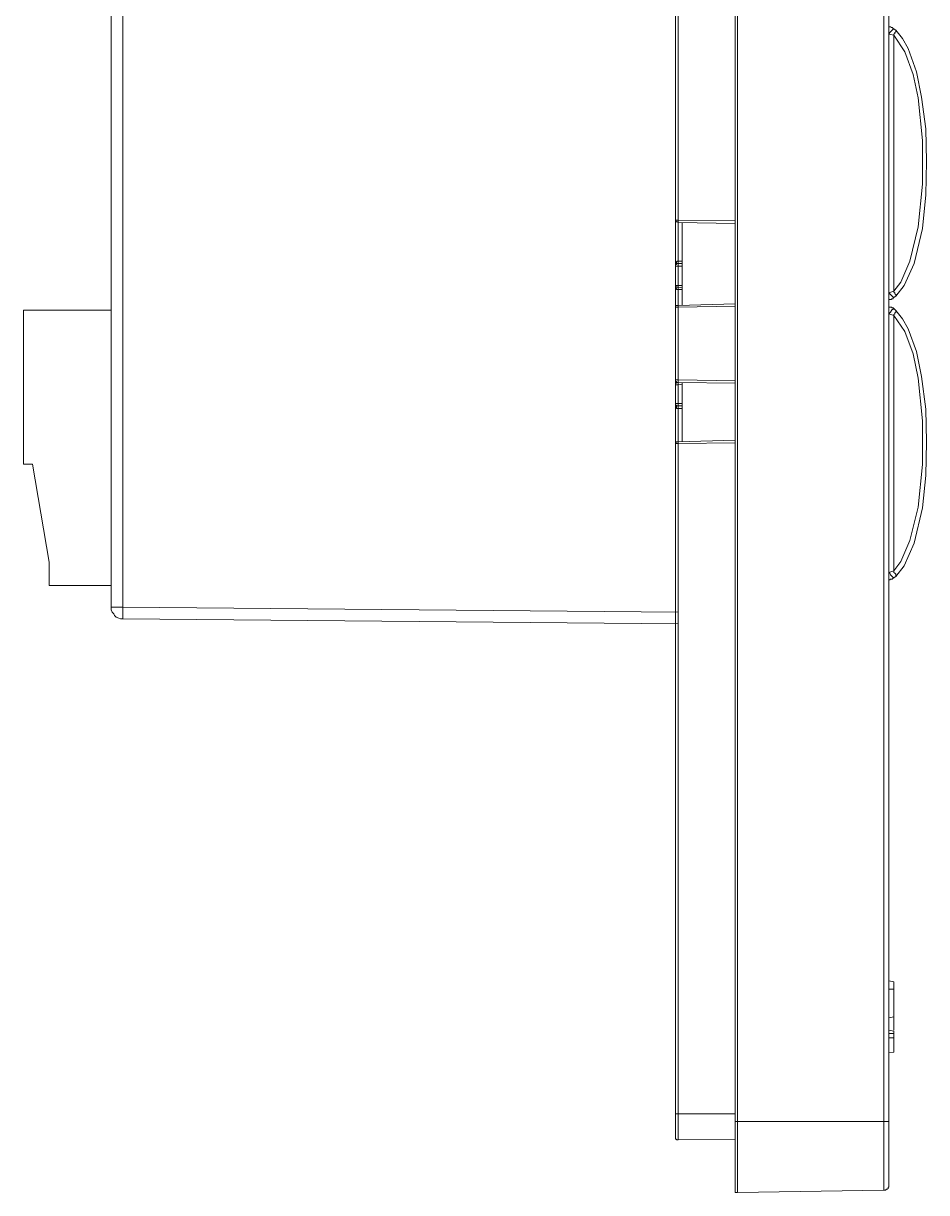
# Model space of a CAD drawing. Header units: centimetres. Extents: x -12.2 to 12.2, y -6.1 to 6.1.
# Drawn here: x 8.353 to 12.163, y -6.128 to -1.198 of the extents above; entities that cross this region are included whole.
import ezdxf

# ---------------------------------------------------------------- set-up
doc = ezdxf.new("R2010")
doc.units = ezdxf.units.CM
doc.header["$MEASUREMENT"] = 0
doc.layers.add('Camada 1', color=7, linetype='Continuous')

msp = doc.modelspace()

# ---------------------------------------------------------------- linework, layer by layer
at = {"layer": 'Camada 1', "color": 251, "lineweight": 9}
for points in [[(11.10462, -2.02756), (11.10462, -2.02756), (11.10462, 5.77888), (11.10462, 5.77888)], [(11.11521, 5.77888), (11.11521, 5.77888), (11.11521, -2.02756), (11.11521, -2.02756)], [(11.3552, -5.82844), (11.3552, -5.82844), (11.3552, 5.81417), (11.3552, 5.81417)], [(11.36578, 5.81417), (11.36578, 5.81417), (11.36578, -5.82844), (11.36578, -5.82844)], [(11.98338, -5.82844), (11.98338, -5.82844), (11.98338, 5.81417), (11.98338, 5.81417)], [(12.00456, 5.81417), (12.00456, 5.81417), (12.00456, -5.82844), (12.00456, -5.82844)], [(11.11521, -3.68131), (11.11521, -3.68131), (11.11521, 3.66705), (11.11521, 3.66705)], [(8.72373, -3.66014), (8.72373, -3.66014), (8.72373, 0.13222), (8.72373, 0.13222)], [(8.77312, 0.13222), (8.77312, 0.13222), (8.77312, -3.66014), (8.77312, -3.66014)], [(12.0222, -1.21939), (12.0222, -1.21939), (12.03279, -1.22644), (12.03279, -1.22644)], [(12.02573, -1.24762), (12.02573, -1.24762), (12.00456, -1.24409), (12.00456, -1.24409)], [(12.02573, -1.24762), (12.02573, -1.24762), (12.02573, -2.32753), (12.02573, -2.32753)], [(11.10462, -2.22166), (11.10462, -2.22166), (11.10462, -2.02756), (11.10462, -2.02756)], [(11.11521, -2.02756), (11.11521, -2.02756), (11.3552, -2.03109), (11.3552, -2.03109)], [(11.3552, -2.04167), (11.3552, -2.04167), (11.11521, -2.03814), (11.11521, -2.03814)], [(11.11521, -2.03814), (11.11521, -2.03814), (11.11521, -2.20048), (11.11521, -2.20048)], [(11.13286, -2.03814), (11.13286, -2.03814), (11.13286, -2.38753), (11.13286, -2.38753)], [(11.11521, -2.20048), (11.11521, -2.20048), (11.13286, -2.20048), (11.13286, -2.20048)], [(11.11521, -2.21108), (11.11521, -2.21108), (11.13286, -2.21108), (11.13286, -2.21108)], [(11.10462, -2.30283), (11.10462, -2.30283), (11.10462, -2.22166), (11.10462, -2.22166)], [(11.11521, -2.22166), (11.11521, -2.22166), (11.11521, -2.30283), (11.11521, -2.30283)], [(11.13286, -2.22166), (11.13286, -2.22166), (11.11521, -2.22166), (11.11521, -2.22166)], [(11.10462, -2.39459), (11.10462, -2.39459), (11.10462, -2.30283), (11.10462, -2.30283)], [(11.11521, -2.30283), (11.11521, -2.30283), (11.13286, -2.30283), (11.13286, -2.30283)], [(11.13286, -2.31342), (11.13286, -2.31342), (11.11521, -2.30989), (11.11521, -2.30989)], [(11.13286, -2.32048), (11.13286, -2.32048), (11.11521, -2.32048), (11.11521, -2.32048)], [(11.11521, -2.32048), (11.11521, -2.32048), (11.11521, -2.38753), (11.11521, -2.38753)], [(12.00456, -2.3346), (12.00456, -2.3346), (12.02573, -2.32753), (12.02573, -2.32753)], [(12.03279, -2.34871), (12.03279, -2.34871), (12.0222, -2.35576), (12.0222, -2.35576)], [(8.35331, -2.40778), (8.35331, -2.40778), (8.35331, -3.05689), (8.35331, -3.05689)], [(8.72373, -2.40778), (8.72373, -2.40778), (8.35331, -2.40778), (8.35331, -2.40778)], [(11.10462, -2.70163), (11.10462, -2.70163), (11.10462, -2.39459), (11.10462, -2.39459)], [(11.11521, -2.38753), (11.11521, -2.38753), (11.3552, -2.38047), (11.3552, -2.38047)], [(11.3552, -2.39106), (11.3552, -2.39106), (11.11521, -2.39459), (11.11521, -2.39459)], [(11.11521, -2.39459), (11.11521, -2.39459), (11.11521, -2.70163), (11.11521, -2.70163)], [(12.0222, -2.39812), (12.0222, -2.39812), (12.03279, -2.4087), (12.03279, -2.4087)], [(12.02573, -2.42988), (12.02573, -2.42988), (12.00456, -2.42282), (12.00456, -2.42282)], [(12.02573, -2.42988), (12.02573, -2.42988), (12.02573, -3.50627), (12.02573, -3.50627)], [(11.10462, -2.72279), (11.10462, -2.72279), (11.10462, -2.70163), (11.10462, -2.70163)], [(11.11521, -2.70163), (11.11521, -2.70163), (11.3552, -2.70515), (11.3552, -2.70515)], [(11.10462, -2.80043), (11.10462, -2.80043), (11.10462, -2.72279), (11.10462, -2.72279)], [(11.3552, -2.71574), (11.3552, -2.71574), (11.11521, -2.71221), (11.11521, -2.71221)], [(11.13286, -2.71926), (11.13286, -2.71926), (11.11521, -2.72279), (11.11521, -2.72279)], [(11.11521, -2.72279), (11.11521, -2.72279), (11.11521, -2.80043), (11.11521, -2.80043)], [(11.13286, -2.71221), (11.13286, -2.71221), (11.13286, -2.96278), (11.13286, -2.96278)], [(11.10462, -2.96984), (11.10462, -2.96984), (11.10462, -2.80043), (11.10462, -2.80043)], [(11.11521, -2.80043), (11.11521, -2.80043), (11.13286, -2.80043), (11.13286, -2.80043)], [(11.13286, -2.81103), (11.13286, -2.81103), (11.11521, -2.81103), (11.11521, -2.81103)], [(11.13286, -2.82161), (11.13286, -2.82161), (11.11521, -2.82161), (11.11521, -2.82161)], [(11.11521, -2.82161), (11.11521, -2.82161), (11.11521, -2.96278), (11.11521, -2.96278)], [(11.11521, -2.96278), (11.11521, -2.96278), (11.3552, -2.95572), (11.3552, -2.95572)], [(11.10462, -5.79667), (11.10462, -5.79667), (11.10462, -2.96984), (11.10462, -2.96984)], [(11.3552, -2.96631), (11.3552, -2.96631), (11.11521, -2.96984), (11.11521, -2.96984)], [(11.11521, -2.96984), (11.11521, -2.96984), (11.11521, -5.79667), (11.11521, -5.79667)], [(8.35331, -3.05689), (8.35331, -3.05689), (8.39212, -3.05689), (8.39212, -3.05689)], [(8.35331, -3.05689), (8.35331, -3.05689), (8.39212, -3.05689), (8.39212, -3.05689)], [(8.39212, -3.05689), (8.39212, -3.05689), (8.46267, -3.46964), (8.46267, -3.46964)], [(8.39212, -3.05689), (8.39212, -3.05689), (8.46267, -3.46964), (8.46267, -3.46964)], [(8.46267, -3.46964), (8.46267, -3.46964), (8.46267, -3.56842), (8.46267, -3.56842)], [(12.00456, -3.51332), (12.00456, -3.51332), (12.02573, -3.50627), (12.02573, -3.50627)], [(12.03279, -3.53096), (12.03279, -3.53096), (12.0222, -3.53803), (12.0222, -3.53803)], [(8.46267, -3.56842), (8.46267, -3.56842), (8.72373, -3.56842), (8.72373, -3.56842)], [(8.46267, -3.56842), (8.46267, -3.56842), (8.72373, -3.56842), (8.72373, -3.56842)], [(8.54029, -3.56842), (8.54029, -3.56842), (8.64259, -3.56842), (8.64259, -3.56842)], [(8.64259, -3.56842), (8.64259, -3.56842), (8.54029, -3.56842), (8.54029, -3.56842)], [(8.54029, -3.56842), (8.54029, -3.56842), (8.64259, -3.56842), (8.64259, -3.56842)], [(8.64259, -3.56842), (8.64259, -3.56842), (8.54029, -3.56842), (8.54029, -3.56842)], [(8.54029, -3.56842), (8.54029, -3.56842), (8.64259, -3.56842), (8.64259, -3.56842)], [(8.64259, -3.56842), (8.64259, -3.56842), (8.54029, -3.56842), (8.54029, -3.56842)], [(8.54029, -3.56842), (8.54029, -3.56842), (8.64259, -3.56842), (8.64259, -3.56842)], [(8.64259, -3.56842), (8.64259, -3.56842), (8.54029, -3.56842), (8.54029, -3.56842)], [(8.54029, -3.56842), (8.54029, -3.56842), (8.64259, -3.56842), (8.64259, -3.56842)], [(8.64259, -3.56842), (8.64259, -3.56842), (8.54029, -3.56842), (8.54029, -3.56842)], [(8.77312, -3.66014), (8.77312, -3.66014), (11.11521, -3.68131), (11.11521, -3.68131)], [(11.11521, -3.7307), (11.11521, -3.7307), (8.77312, -3.70953), (8.77312, -3.70953)], [(12.02573, -5.23907), (12.02573, -5.23907), (12.00456, -5.23554), (12.00456, -5.23554)], [(12.02573, -5.27083), (12.02573, -5.27083), (12.00456, -5.27083), (12.00456, -5.27083)], [(12.02573, -5.36612), (12.02573, -5.36612), (12.02573, -5.38023), (12.02573, -5.38023)], [(12.02573, -5.38729), (12.02573, -5.38729), (12.00456, -5.39082), (12.00456, -5.39082)], [(12.02573, -5.44729), (12.02573, -5.44729), (12.00456, -5.44376), (12.00456, -5.44376)], [(12.02573, -5.45787), (12.02573, -5.45787), (12.00456, -5.45787), (12.00456, -5.45787)], [(12.02573, -5.44729), (12.02573, -5.44729), (12.02573, -5.45787), (12.02573, -5.45787)], [(12.02573, -5.45787), (12.02573, -5.45787), (12.02573, -5.47552), (12.02573, -5.47552)], [(12.02573, -5.47552), (12.02573, -5.47552), (12.00456, -5.47552), (12.00456, -5.47552)], [(12.02573, -5.53551), (12.02573, -5.53551), (12.00456, -5.53905), (12.00456, -5.53905)], [(12.02573, -5.53551), (12.02573, -5.53551), (12.00456, -5.53905), (12.00456, -5.53905)], [(11.11521, -5.79667), (11.11521, -5.79667), (11.3552, -5.79667), (11.3552, -5.79667)], [(11.98338, -5.82844), (11.98338, -5.82844), (11.36578, -5.82844), (11.36578, -5.82844)], [(11.11521, -5.90608), (11.11521, -5.90608), (11.3552, -5.90254), (11.3552, -5.90254)], [(11.98338, -6.11783), (11.98338, -6.11783), (11.36578, -6.12841), (11.36578, -6.12841)]]:
    msp.add_open_spline(points, degree=3, dxfattribs=at)
for points, knots in [([(12.00456, -1.21232), (12.00456, -1.21232), (12.00456, -1.21232), (12.00456, -1.21232), (12.00456, -1.21232), (12.00456, -1.21586), (12.00456, -1.21586), (12.00456, -1.21586), (12.00456, -1.21939), (12.00456, -1.21939), (12.00456, -1.21939), (12.00456, -1.22292), (12.00456, -1.22292), (12.00456, -1.22292), (12.00456, -1.22644), (12.00456, -1.22644), (12.00456, -1.22644), (12.00456, -1.22997), (12.00456, -1.22997), (12.00456, -1.22997), (12.00456, -1.23703), (12.00456, -1.23703), (12.00456, -1.23703), (12.00456, -1.24409), (12.00456, -1.24409)], [0, 0, 0, 0, 0.125, 0.125, 0.125, 0.25, 0.25, 0.25, 0.375, 0.375, 0.375, 0.5, 0.5, 0.5, 0.625, 0.625, 0.625, 0.75, 0.75, 0.75, 0.875, 0.875, 0.875, 1, 1, 1, 1]), ([(12.00456, -1.21232), (12.00456, -1.21232), (12.00809, -1.21232), (12.00809, -1.21232), (12.00809, -1.21232), (12.01161, -1.21232), (12.01161, -1.21232), (12.01161, -1.21232), (12.01514, -1.21586), (12.01514, -1.21586), (12.01514, -1.21586), (12.01867, -1.21586), (12.01867, -1.21586), (12.01867, -1.21586), (12.0222, -1.21939), (12.0222, -1.21939)], [0, 0, 0, 0, 0.2, 0.2, 0.2, 0.4, 0.4, 0.4, 0.6, 0.6, 0.6, 0.8, 0.8, 0.8, 1, 1, 1, 1]), ([(12.0222, -1.21939), (12.0222, -1.21939), (12.0222, -1.21939), (12.0222, -1.21939), (12.0222, -1.21939), (12.0222, -1.22292), (12.0222, -1.22292), (12.0222, -1.22292), (12.01867, -1.22644), (12.01867, -1.22644), (12.01867, -1.22644), (12.01514, -1.22997), (12.01514, -1.22997), (12.01514, -1.22997), (12.01161, -1.2335), (12.01161, -1.2335), (12.01161, -1.2335), (12.00809, -1.23703), (12.00809, -1.23703), (12.00809, -1.23703), (12.00456, -1.24409), (12.00456, -1.24409)], [0, 0, 0, 0, 0.1428571, 0.1428571, 0.1428571, 0.2857143, 0.2857143, 0.2857143, 0.4285714, 0.4285714, 0.4285714, 0.5714286, 0.5714286, 0.5714286, 0.7142857, 0.7142857, 0.7142857, 0.8571429, 0.8571429, 0.8571429, 1, 1, 1, 1]), ([(12.03279, -1.22644), (12.03279, -1.22644), (12.03279, -1.22644), (12.03279, -1.22644), (12.03279, -1.22644), (12.03279, -1.22997), (12.03279, -1.22997), (12.03279, -1.22997), (12.03279, -1.2335), (12.03279, -1.2335), (12.03279, -1.2335), (12.02926, -1.23703), (12.02926, -1.23703), (12.02926, -1.23703), (12.02926, -1.24057), (12.02926, -1.24057), (12.02926, -1.24057), (12.02573, -1.24409), (12.02573, -1.24409), (12.02573, -1.24409), (12.02573, -1.24762), (12.02573, -1.24762)], [0, 0, 0, 0, 0.1428571, 0.1428571, 0.1428571, 0.2857143, 0.2857143, 0.2857143, 0.4285714, 0.4285714, 0.4285714, 0.5714286, 0.5714286, 0.5714286, 0.7142857, 0.7142857, 0.7142857, 0.8571429, 0.8571429, 0.8571429, 1, 1, 1, 1]), ([(12.03279, -1.22644), (12.03279, -1.22644), (12.06102, -1.26173), (12.06102, -1.26173), (12.06102, -1.26173), (12.08573, -1.30409), (12.08573, -1.30409), (12.08573, -1.30409), (12.12101, -1.4029), (12.12101, -1.4029), (12.12101, -1.4029), (12.14219, -1.50878), (12.14219, -1.50878), (12.14219, -1.50878), (12.15984, -1.64288), (12.15984, -1.64288), (12.15984, -1.64288), (12.16337, -1.78052), (12.16337, -1.78052), (12.16337, -1.78052), (12.15984, -1.92169), (12.15984, -1.92169), (12.15984, -1.92169), (12.14572, -2.06285), (12.14572, -2.06285), (12.14572, -2.06285), (12.11043, -2.21108), (12.11043, -2.21108), (12.11043, -2.21108), (12.06808, -2.30283), (12.06808, -2.30283), (12.06808, -2.30283), (12.03279, -2.34871), (12.03279, -2.34871)], [0, 0, 0, 0, 0.0909091, 0.0909091, 0.0909091, 0.1818182, 0.1818182, 0.1818182, 0.2727273, 0.2727273, 0.2727273, 0.3636364, 0.3636364, 0.3636364, 0.4545455, 0.4545455, 0.4545455, 0.5454545, 0.5454545, 0.5454545, 0.6363636, 0.6363636, 0.6363636, 0.7272727, 0.7272727, 0.7272727, 0.8181818, 0.8181818, 0.8181818, 0.9090909, 0.9090909, 0.9090909, 1, 1, 1, 1]), ([(12.02573, -2.32753), (12.02573, -2.32753), (12.05396, -2.28872), (12.05396, -2.28872), (12.05396, -2.28872), (12.09278, -2.20048), (12.09278, -2.20048), (12.09278, -2.20048), (12.12807, -2.05579), (12.12807, -2.05579), (12.12807, -2.05579), (12.14572, -1.87581), (12.14572, -1.87581), (12.14572, -1.87581), (12.14572, -1.69229), (12.14572, -1.69229), (12.14572, -1.69229), (12.12807, -1.5123), (12.12807, -1.5123), (12.12807, -1.5123), (12.1069, -1.41349), (12.1069, -1.41349), (12.1069, -1.41349), (12.07161, -1.31821), (12.07161, -1.31821), (12.07161, -1.31821), (12.02573, -1.24762), (12.02573, -1.24762)], [0, 0, 0, 0, 0.1111111, 0.1111111, 0.1111111, 0.2222222, 0.2222222, 0.2222222, 0.3333333, 0.3333333, 0.3333333, 0.4444444, 0.4444444, 0.4444444, 0.5555556, 0.5555556, 0.5555556, 0.6666667, 0.6666667, 0.6666667, 0.7777778, 0.7777778, 0.7777778, 0.8888889, 0.8888889, 0.8888889, 1, 1, 1, 1]), ([(11.10462, -2.02756), (11.10462, -2.02756), (11.10462, -2.02756), (11.10462, -2.02756), (11.10462, -2.02756), (11.10815, -2.02756), (11.10815, -2.02756), (11.10815, -2.02756), (11.11168, -2.02756), (11.11168, -2.02756), (11.11168, -2.02756), (11.11521, -2.02756), (11.11521, -2.02756)], [0, 0, 0, 0, 0.25, 0.25, 0.25, 0.5, 0.5, 0.5, 0.75, 0.75, 0.75, 1, 1, 1, 1]), ([(11.11521, -2.03814), (11.11521, -2.03814), (11.11168, -2.03462), (11.11168, -2.03462), (11.11168, -2.03462), (11.10815, -2.03462), (11.10815, -2.03462), (11.10815, -2.03462), (11.10462, -2.03109), (11.10462, -2.03109), (11.10462, -2.03109), (11.10462, -2.02756), (11.10462, -2.02756)], [0, 0, 0, 0, 0.25, 0.25, 0.25, 0.5, 0.5, 0.5, 0.75, 0.75, 0.75, 1, 1, 1, 1]), ([(11.11521, -2.02756), (11.11521, -2.02756), (11.11521, -2.02756), (11.11521, -2.02756), (11.11521, -2.02756), (11.11521, -2.03109), (11.11521, -2.03109), (11.11521, -2.03109), (11.11521, -2.03462), (11.11521, -2.03462), (11.11521, -2.03462), (11.11521, -2.03814), (11.11521, -2.03814)], [0, 0, 0, 0, 0.25, 0.25, 0.25, 0.5, 0.5, 0.5, 0.75, 0.75, 0.75, 1, 1, 1, 1]), ([(11.10462, -2.22166), (11.10462, -2.22166), (11.10462, -2.21813), (11.10462, -2.21813), (11.10462, -2.21813), (11.10462, -2.2146), (11.10462, -2.2146), (11.10462, -2.2146), (11.10462, -2.21108), (11.10462, -2.21108), (11.10462, -2.21108), (11.10815, -2.20755), (11.10815, -2.20755), (11.10815, -2.20755), (11.10815, -2.20402), (11.10815, -2.20402), (11.10815, -2.20402), (11.11168, -2.20048), (11.11168, -2.20048), (11.11168, -2.20048), (11.11521, -2.20048), (11.11521, -2.20048)], [0, 0, 0, 0, 0.1428571, 0.1428571, 0.1428571, 0.2857143, 0.2857143, 0.2857143, 0.4285714, 0.4285714, 0.4285714, 0.5714286, 0.5714286, 0.5714286, 0.7142857, 0.7142857, 0.7142857, 0.8571429, 0.8571429, 0.8571429, 1, 1, 1, 1]), ([(11.10462, -2.22166), (11.10462, -2.22166), (11.10462, -2.21813), (11.10462, -2.21813), (11.10462, -2.21813), (11.10462, -2.2146), (11.10462, -2.2146), (11.10462, -2.2146), (11.10815, -2.2146), (11.10815, -2.2146), (11.10815, -2.2146), (11.10815, -2.21108), (11.10815, -2.21108), (11.10815, -2.21108), (11.11168, -2.21108), (11.11168, -2.21108), (11.11168, -2.21108), (11.11521, -2.21108), (11.11521, -2.21108)], [0, 0, 0, 0, 0.1666667, 0.1666667, 0.1666667, 0.3333333, 0.3333333, 0.3333333, 0.5, 0.5, 0.5, 0.6666667, 0.6666667, 0.6666667, 0.8333333, 0.8333333, 0.8333333, 1, 1, 1, 1]), ([(11.11521, -2.20048), (11.11521, -2.20048), (11.11521, -2.20402), (11.11521, -2.20402), (11.11521, -2.20402), (11.11521, -2.20755), (11.11521, -2.20755), (11.11521, -2.20755), (11.11521, -2.21108), (11.11521, -2.21108)], [0, 0, 0, 0, 0.3333333, 0.3333333, 0.3333333, 0.6666667, 0.6666667, 0.6666667, 1, 1, 1, 1]), ([(11.11521, -2.21108), (11.11521, -2.21108), (11.11521, -2.21108), (11.11521, -2.21108), (11.11521, -2.21108), (11.11521, -2.2146), (11.11521, -2.2146), (11.11521, -2.2146), (11.11521, -2.21813), (11.11521, -2.21813), (11.11521, -2.21813), (11.11521, -2.22166), (11.11521, -2.22166)], [0, 0, 0, 0, 0.25, 0.25, 0.25, 0.5, 0.5, 0.5, 0.75, 0.75, 0.75, 1, 1, 1, 1]), ([(11.11521, -2.22166), (11.11521, -2.22166), (11.11168, -2.22166), (11.11168, -2.22166), (11.11168, -2.22166), (11.10815, -2.22166), (11.10815, -2.22166), (11.10815, -2.22166), (11.10462, -2.22166), (11.10462, -2.22166)], [0, 0, 0, 0, 0.3333333, 0.3333333, 0.3333333, 0.6666667, 0.6666667, 0.6666667, 1, 1, 1, 1]), ([(11.11521, -2.30989), (11.11521, -2.30989), (11.11168, -2.30989), (11.11168, -2.30989), (11.11168, -2.30989), (11.10815, -2.30989), (11.10815, -2.30989), (11.10815, -2.30989), (11.10462, -2.30635), (11.10462, -2.30635), (11.10462, -2.30635), (11.10462, -2.30283), (11.10462, -2.30283)], [0, 0, 0, 0, 0.25, 0.25, 0.25, 0.5, 0.5, 0.5, 0.75, 0.75, 0.75, 1, 1, 1, 1]), ([(11.10462, -2.30283), (11.10462, -2.30283), (11.10462, -2.30283), (11.10462, -2.30283), (11.10462, -2.30283), (11.10815, -2.30283), (11.10815, -2.30283), (11.10815, -2.30283), (11.11168, -2.30283), (11.11168, -2.30283), (11.11168, -2.30283), (11.11521, -2.30283), (11.11521, -2.30283)], [0, 0, 0, 0, 0.25, 0.25, 0.25, 0.5, 0.5, 0.5, 0.75, 0.75, 0.75, 1, 1, 1, 1]), ([(11.11521, -2.32048), (11.11521, -2.32048), (11.11168, -2.32048), (11.11168, -2.32048), (11.11168, -2.32048), (11.10815, -2.32048), (11.10815, -2.32048), (11.10815, -2.32048), (11.10815, -2.31695), (11.10815, -2.31695), (11.10815, -2.31695), (11.10462, -2.31342), (11.10462, -2.31342), (11.10462, -2.31342), (11.10462, -2.30989), (11.10462, -2.30989), (11.10462, -2.30989), (11.10462, -2.30635), (11.10462, -2.30635), (11.10462, -2.30635), (11.10462, -2.30283), (11.10462, -2.30283)], [0, 0, 0, 0, 0.1428571, 0.1428571, 0.1428571, 0.2857143, 0.2857143, 0.2857143, 0.4285714, 0.4285714, 0.4285714, 0.5714286, 0.5714286, 0.5714286, 0.7142857, 0.7142857, 0.7142857, 0.8571429, 0.8571429, 0.8571429, 1, 1, 1, 1]), ([(11.11521, -2.30283), (11.11521, -2.30283), (11.11521, -2.30283), (11.11521, -2.30283), (11.11521, -2.30283), (11.11521, -2.30635), (11.11521, -2.30635), (11.11521, -2.30635), (11.11521, -2.30989), (11.11521, -2.30989)], [0, 0, 0, 0, 0.3333333, 0.3333333, 0.3333333, 0.6666667, 0.6666667, 0.6666667, 1, 1, 1, 1]), ([(11.11521, -2.30989), (11.11521, -2.30989), (11.11521, -2.31342), (11.11521, -2.31342), (11.11521, -2.31342), (11.11521, -2.31695), (11.11521, -2.31695), (11.11521, -2.31695), (11.11521, -2.32048), (11.11521, -2.32048)], [0, 0, 0, 0, 0.3333333, 0.3333333, 0.3333333, 0.6666667, 0.6666667, 0.6666667, 1, 1, 1, 1]), ([(12.0222, -2.35576), (12.0222, -2.35576), (12.0222, -2.35576), (12.0222, -2.35576), (12.0222, -2.35576), (12.0222, -2.35224), (12.0222, -2.35224), (12.0222, -2.35224), (12.01867, -2.34871), (12.01867, -2.34871), (12.01867, -2.34871), (12.01514, -2.34518), (12.01514, -2.34518), (12.01514, -2.34518), (12.01161, -2.34165), (12.01161, -2.34165), (12.01161, -2.34165), (12.00809, -2.33812), (12.00809, -2.33812), (12.00809, -2.33812), (12.00456, -2.3346), (12.00456, -2.3346)], [0, 0, 0, 0, 0.1428571, 0.1428571, 0.1428571, 0.2857143, 0.2857143, 0.2857143, 0.4285714, 0.4285714, 0.4285714, 0.5714286, 0.5714286, 0.5714286, 0.7142857, 0.7142857, 0.7142857, 0.8571429, 0.8571429, 0.8571429, 1, 1, 1, 1]), ([(12.00456, -2.36283), (12.00456, -2.36283), (12.00456, -2.36283), (12.00456, -2.36283), (12.00456, -2.36283), (12.00456, -2.35929), (12.00456, -2.35929), (12.00456, -2.35929), (12.00456, -2.35576), (12.00456, -2.35576), (12.00456, -2.35576), (12.00456, -2.34871), (12.00456, -2.34871), (12.00456, -2.34871), (12.00456, -2.34518), (12.00456, -2.34518), (12.00456, -2.34518), (12.00456, -2.33812), (12.00456, -2.33812), (12.00456, -2.33812), (12.00456, -2.3346), (12.00456, -2.3346)], [0, 0, 0, 0, 0.1428571, 0.1428571, 0.1428571, 0.2857143, 0.2857143, 0.2857143, 0.4285714, 0.4285714, 0.4285714, 0.5714286, 0.5714286, 0.5714286, 0.7142857, 0.7142857, 0.7142857, 0.8571429, 0.8571429, 0.8571429, 1, 1, 1, 1]), ([(12.0222, -2.35576), (12.0222, -2.35576), (12.0222, -2.35929), (12.0222, -2.35929), (12.0222, -2.35929), (12.01867, -2.35929), (12.01867, -2.35929), (12.01867, -2.35929), (12.01514, -2.35929), (12.01514, -2.35929), (12.01514, -2.35929), (12.01514, -2.36283), (12.01514, -2.36283), (12.01514, -2.36283), (12.01161, -2.36283), (12.01161, -2.36283), (12.01161, -2.36283), (12.00809, -2.36283), (12.00809, -2.36283), (12.00809, -2.36283), (12.00456, -2.36283), (12.00456, -2.36283)], [0, 0, 0, 0, 0.1428571, 0.1428571, 0.1428571, 0.2857143, 0.2857143, 0.2857143, 0.4285714, 0.4285714, 0.4285714, 0.5714286, 0.5714286, 0.5714286, 0.7142857, 0.7142857, 0.7142857, 0.8571429, 0.8571429, 0.8571429, 1, 1, 1, 1]), ([(12.03279, -2.34871), (12.03279, -2.34871), (12.03279, -2.34871), (12.03279, -2.34871), (12.03279, -2.34871), (12.03279, -2.34518), (12.03279, -2.34518), (12.03279, -2.34518), (12.03279, -2.34165), (12.03279, -2.34165), (12.03279, -2.34165), (12.02926, -2.33812), (12.02926, -2.33812), (12.02926, -2.33812), (12.02926, -2.3346), (12.02926, -2.3346), (12.02926, -2.3346), (12.02573, -2.33106), (12.02573, -2.33106), (12.02573, -2.33106), (12.02573, -2.32753), (12.02573, -2.32753)], [0, 0, 0, 0, 0.1428571, 0.1428571, 0.1428571, 0.2857143, 0.2857143, 0.2857143, 0.4285714, 0.4285714, 0.4285714, 0.5714286, 0.5714286, 0.5714286, 0.7142857, 0.7142857, 0.7142857, 0.8571429, 0.8571429, 0.8571429, 1, 1, 1, 1]), ([(11.10462, -2.39459), (11.10462, -2.39459), (11.10462, -2.39459), (11.10462, -2.39459), (11.10462, -2.39459), (11.10462, -2.39106), (11.10462, -2.39106), (11.10462, -2.39106), (11.10815, -2.38753), (11.10815, -2.38753), (11.10815, -2.38753), (11.11168, -2.38753), (11.11168, -2.38753), (11.11168, -2.38753), (11.11521, -2.38753), (11.11521, -2.38753)], [0, 0, 0, 0, 0.2, 0.2, 0.2, 0.4, 0.4, 0.4, 0.6, 0.6, 0.6, 0.8, 0.8, 0.8, 1, 1, 1, 1]), ([(11.10462, -2.39459), (11.10462, -2.39459), (11.10462, -2.39459), (11.10462, -2.39459), (11.10462, -2.39459), (11.10815, -2.39459), (11.10815, -2.39459), (11.10815, -2.39459), (11.11168, -2.39459), (11.11168, -2.39459), (11.11168, -2.39459), (11.11521, -2.39459), (11.11521, -2.39459)], [0, 0, 0, 0, 0.25, 0.25, 0.25, 0.5, 0.5, 0.5, 0.75, 0.75, 0.75, 1, 1, 1, 1]), ([(11.11521, -2.38753), (11.11521, -2.38753), (11.11521, -2.38753), (11.11521, -2.38753), (11.11521, -2.38753), (11.11521, -2.39106), (11.11521, -2.39106), (11.11521, -2.39106), (11.11521, -2.39459), (11.11521, -2.39459)], [0, 0, 0, 0, 0.3333333, 0.3333333, 0.3333333, 0.6666667, 0.6666667, 0.6666667, 1, 1, 1, 1]), ([(12.00456, -2.39459), (12.00456, -2.39459), (12.00456, -2.39459), (12.00456, -2.39459), (12.00456, -2.39459), (12.00456, -2.39812), (12.00456, -2.39812), (12.00456, -2.39812), (12.00456, -2.40164), (12.00456, -2.40164), (12.00456, -2.40164), (12.00456, -2.40517), (12.00456, -2.40517), (12.00456, -2.40517), (12.00456, -2.41224), (12.00456, -2.41224), (12.00456, -2.41224), (12.00456, -2.41577), (12.00456, -2.41577), (12.00456, -2.41577), (12.00456, -2.42282), (12.00456, -2.42282)], [0, 0, 0, 0, 0.1428571, 0.1428571, 0.1428571, 0.2857143, 0.2857143, 0.2857143, 0.4285714, 0.4285714, 0.4285714, 0.5714286, 0.5714286, 0.5714286, 0.7142857, 0.7142857, 0.7142857, 0.8571429, 0.8571429, 0.8571429, 1, 1, 1, 1]), ([(12.00456, -2.39459), (12.00456, -2.39459), (12.00809, -2.39459), (12.00809, -2.39459), (12.00809, -2.39459), (12.01161, -2.39459), (12.01161, -2.39459), (12.01161, -2.39459), (12.01514, -2.39459), (12.01514, -2.39459), (12.01514, -2.39459), (12.01867, -2.39812), (12.01867, -2.39812), (12.01867, -2.39812), (12.0222, -2.39812), (12.0222, -2.39812)], [0, 0, 0, 0, 0.2, 0.2, 0.2, 0.4, 0.4, 0.4, 0.6, 0.6, 0.6, 0.8, 0.8, 0.8, 1, 1, 1, 1]), ([(12.0222, -2.39812), (12.0222, -2.39812), (12.0222, -2.40164), (12.0222, -2.40164), (12.0222, -2.40164), (12.0222, -2.40517), (12.0222, -2.40517), (12.0222, -2.40517), (12.01867, -2.40517), (12.01867, -2.40517), (12.01867, -2.40517), (12.01514, -2.4087), (12.01514, -2.4087), (12.01514, -2.4087), (12.01161, -2.41577), (12.01161, -2.41577), (12.01161, -2.41577), (12.00809, -2.41929), (12.00809, -2.41929), (12.00809, -2.41929), (12.00456, -2.42282), (12.00456, -2.42282)], [0, 0, 0, 0, 0.1428571, 0.1428571, 0.1428571, 0.2857143, 0.2857143, 0.2857143, 0.4285714, 0.4285714, 0.4285714, 0.5714286, 0.5714286, 0.5714286, 0.7142857, 0.7142857, 0.7142857, 0.8571429, 0.8571429, 0.8571429, 1, 1, 1, 1]), ([(12.03279, -2.4087), (12.03279, -2.4087), (12.03279, -2.4087), (12.03279, -2.4087), (12.03279, -2.4087), (12.03279, -2.41224), (12.03279, -2.41224), (12.03279, -2.41224), (12.03279, -2.41577), (12.03279, -2.41577), (12.03279, -2.41577), (12.02926, -2.41929), (12.02926, -2.41929), (12.02926, -2.41929), (12.02926, -2.42282), (12.02926, -2.42282), (12.02926, -2.42282), (12.02573, -2.42635), (12.02573, -2.42635), (12.02573, -2.42635), (12.02573, -2.42988), (12.02573, -2.42988)], [0, 0, 0, 0, 0.1428571, 0.1428571, 0.1428571, 0.2857143, 0.2857143, 0.2857143, 0.4285714, 0.4285714, 0.4285714, 0.5714286, 0.5714286, 0.5714286, 0.7142857, 0.7142857, 0.7142857, 0.8571429, 0.8571429, 0.8571429, 1, 1, 1, 1]), ([(12.03279, -2.4087), (12.03279, -2.4087), (12.06102, -2.444), (12.06102, -2.444), (12.06102, -2.444), (12.08573, -2.48634), (12.08573, -2.48634), (12.08573, -2.48634), (12.12101, -2.58163), (12.12101, -2.58163), (12.12101, -2.58163), (12.14219, -2.68751), (12.14219, -2.68751), (12.14219, -2.68751), (12.15984, -2.82514), (12.15984, -2.82514), (12.15984, -2.82514), (12.16337, -2.96278), (12.16337, -2.96278), (12.16337, -2.96278), (12.15984, -3.10394), (12.15984, -3.10394), (12.15984, -3.10394), (12.14572, -3.24158), (12.14572, -3.24158), (12.14572, -3.24158), (12.11043, -3.3898), (12.11043, -3.3898), (12.11043, -3.3898), (12.06808, -3.48509), (12.06808, -3.48509), (12.06808, -3.48509), (12.03279, -3.53096), (12.03279, -3.53096)], [0, 0, 0, 0, 0.0909091, 0.0909091, 0.0909091, 0.1818182, 0.1818182, 0.1818182, 0.2727273, 0.2727273, 0.2727273, 0.3636364, 0.3636364, 0.3636364, 0.4545455, 0.4545455, 0.4545455, 0.5454545, 0.5454545, 0.5454545, 0.6363636, 0.6363636, 0.6363636, 0.7272727, 0.7272727, 0.7272727, 0.8181818, 0.8181818, 0.8181818, 0.9090909, 0.9090909, 0.9090909, 1, 1, 1, 1]), ([(12.02573, -3.50627), (12.02573, -3.50627), (12.05396, -3.46744), (12.05396, -3.46744), (12.05396, -3.46744), (12.09278, -3.37922), (12.09278, -3.37922), (12.09278, -3.37922), (12.12807, -3.23805), (12.12807, -3.23805), (12.12807, -3.23805), (12.14572, -3.05806), (12.14572, -3.05806), (12.14572, -3.05806), (12.14572, -2.87455), (12.14572, -2.87455), (12.14572, -2.87455), (12.12807, -2.69456), (12.12807, -2.69456), (12.12807, -2.69456), (12.1069, -2.59222), (12.1069, -2.59222), (12.1069, -2.59222), (12.07161, -2.49693), (12.07161, -2.49693), (12.07161, -2.49693), (12.02573, -2.42988), (12.02573, -2.42988)], [0, 0, 0, 0, 0.1111111, 0.1111111, 0.1111111, 0.2222222, 0.2222222, 0.2222222, 0.3333333, 0.3333333, 0.3333333, 0.4444444, 0.4444444, 0.4444444, 0.5555556, 0.5555556, 0.5555556, 0.6666667, 0.6666667, 0.6666667, 0.7777778, 0.7777778, 0.7777778, 0.8888889, 0.8888889, 0.8888889, 1, 1, 1, 1]), ([(11.10462, -2.70163), (11.10462, -2.70163), (11.10462, -2.70163), (11.10462, -2.70163), (11.10462, -2.70163), (11.10815, -2.70163), (11.10815, -2.70163), (11.10815, -2.70163), (11.11168, -2.70163), (11.11168, -2.70163), (11.11168, -2.70163), (11.11521, -2.70163), (11.11521, -2.70163)], [0, 0, 0, 0, 0.25, 0.25, 0.25, 0.5, 0.5, 0.5, 0.75, 0.75, 0.75, 1, 1, 1, 1]), ([(11.11521, -2.71221), (11.11521, -2.71221), (11.11168, -2.71221), (11.11168, -2.71221), (11.11168, -2.71221), (11.10815, -2.71221), (11.10815, -2.71221), (11.10815, -2.71221), (11.10815, -2.70868), (11.10815, -2.70868), (11.10815, -2.70868), (11.10462, -2.70868), (11.10462, -2.70868), (11.10462, -2.70868), (11.10462, -2.70515), (11.10462, -2.70515), (11.10462, -2.70515), (11.10462, -2.70163), (11.10462, -2.70163)], [0, 0, 0, 0, 0.1666667, 0.1666667, 0.1666667, 0.3333333, 0.3333333, 0.3333333, 0.5, 0.5, 0.5, 0.6666667, 0.6666667, 0.6666667, 0.8333333, 0.8333333, 0.8333333, 1, 1, 1, 1]), ([(11.10462, -2.72279), (11.10462, -2.72279), (11.10462, -2.71574), (11.10462, -2.71574), (11.10462, -2.71574), (11.10462, -2.71221), (11.10462, -2.71221), (11.10462, -2.71221), (11.10462, -2.70868), (11.10462, -2.70868)], [0, 0, 0, 0, 0.3333333, 0.3333333, 0.3333333, 0.6666667, 0.6666667, 0.6666667, 1, 1, 1, 1]), ([(11.11521, -2.71221), (11.11521, -2.71221), (11.11521, -2.71221), (11.11521, -2.71221), (11.11521, -2.71221), (11.11521, -2.70868), (11.11521, -2.70868), (11.11521, -2.70868), (11.11521, -2.70515), (11.11521, -2.70515), (11.11521, -2.70515), (11.11521, -2.70163), (11.11521, -2.70163)], [0, 0, 0, 0, 0.25, 0.25, 0.25, 0.5, 0.5, 0.5, 0.75, 0.75, 0.75, 1, 1, 1, 1]), ([(11.10462, -2.72279), (11.10462, -2.72279), (11.10462, -2.71926), (11.10462, -2.71926), (11.10462, -2.71926), (11.10462, -2.71574), (11.10462, -2.71574), (11.10462, -2.71574), (11.10815, -2.71574), (11.10815, -2.71574), (11.10815, -2.71574), (11.10815, -2.71221), (11.10815, -2.71221), (11.10815, -2.71221), (11.11168, -2.71221), (11.11168, -2.71221)], [0, 0, 0, 0, 0.2, 0.2, 0.2, 0.4, 0.4, 0.4, 0.6, 0.6, 0.6, 0.8, 0.8, 0.8, 1, 1, 1, 1]), ([(11.11521, -2.72279), (11.11521, -2.72279), (11.11168, -2.72279), (11.11168, -2.72279), (11.11168, -2.72279), (11.10815, -2.72279), (11.10815, -2.72279), (11.10815, -2.72279), (11.10462, -2.72279), (11.10462, -2.72279)], [0, 0, 0, 0, 0.3333333, 0.3333333, 0.3333333, 0.6666667, 0.6666667, 0.6666667, 1, 1, 1, 1]), ([(11.11521, -2.72279), (11.11521, -2.72279), (11.11521, -2.71926), (11.11521, -2.71926), (11.11521, -2.71926), (11.11521, -2.71574), (11.11521, -2.71574), (11.11521, -2.71574), (11.11521, -2.71221), (11.11521, -2.71221)], [0, 0, 0, 0, 0.3333333, 0.3333333, 0.3333333, 0.6666667, 0.6666667, 0.6666667, 1, 1, 1, 1]), ([(11.10462, -2.80043), (11.10462, -2.80043), (11.10462, -2.80043), (11.10462, -2.80043), (11.10462, -2.80043), (11.10815, -2.80043), (11.10815, -2.80043), (11.10815, -2.80043), (11.11168, -2.80043), (11.11168, -2.80043), (11.11168, -2.80043), (11.11521, -2.80043), (11.11521, -2.80043)], [0, 0, 0, 0, 0.25, 0.25, 0.25, 0.5, 0.5, 0.5, 0.75, 0.75, 0.75, 1, 1, 1, 1]), ([(11.11521, -2.81103), (11.11521, -2.81103), (11.11168, -2.81103), (11.11168, -2.81103), (11.11168, -2.81103), (11.10815, -2.81103), (11.10815, -2.81103), (11.10815, -2.81103), (11.10815, -2.8075), (11.10815, -2.8075), (11.10815, -2.8075), (11.10462, -2.8075), (11.10462, -2.8075), (11.10462, -2.8075), (11.10462, -2.80397), (11.10462, -2.80397), (11.10462, -2.80397), (11.10462, -2.80043), (11.10462, -2.80043)], [0, 0, 0, 0, 0.1666667, 0.1666667, 0.1666667, 0.3333333, 0.3333333, 0.3333333, 0.5, 0.5, 0.5, 0.6666667, 0.6666667, 0.6666667, 0.8333333, 0.8333333, 0.8333333, 1, 1, 1, 1]), ([(11.11521, -2.82161), (11.11521, -2.82161), (11.11168, -2.82161), (11.11168, -2.82161), (11.11168, -2.82161), (11.10815, -2.82161), (11.10815, -2.82161), (11.10815, -2.82161), (11.10815, -2.81808), (11.10815, -2.81808), (11.10815, -2.81808), (11.10815, -2.81455), (11.10815, -2.81455), (11.10815, -2.81455), (11.10462, -2.81103), (11.10462, -2.81103), (11.10462, -2.81103), (11.10462, -2.80397), (11.10462, -2.80397), (11.10462, -2.80397), (11.10462, -2.80043), (11.10462, -2.80043)], [0, 0, 0, 0, 0.1428571, 0.1428571, 0.1428571, 0.2857143, 0.2857143, 0.2857143, 0.4285714, 0.4285714, 0.4285714, 0.5714286, 0.5714286, 0.5714286, 0.7142857, 0.7142857, 0.7142857, 0.8571429, 0.8571429, 0.8571429, 1, 1, 1, 1]), ([(11.11521, -2.80043), (11.11521, -2.80043), (11.11521, -2.80397), (11.11521, -2.80397), (11.11521, -2.80397), (11.11521, -2.8075), (11.11521, -2.8075), (11.11521, -2.8075), (11.11521, -2.81103), (11.11521, -2.81103)], [0, 0, 0, 0, 0.3333333, 0.3333333, 0.3333333, 0.6666667, 0.6666667, 0.6666667, 1, 1, 1, 1]), ([(11.11521, -2.81103), (11.11521, -2.81103), (11.11521, -2.81103), (11.11521, -2.81103), (11.11521, -2.81103), (11.11521, -2.81455), (11.11521, -2.81455), (11.11521, -2.81455), (11.11521, -2.81808), (11.11521, -2.81808), (11.11521, -2.81808), (11.11521, -2.82161), (11.11521, -2.82161)], [0, 0, 0, 0, 0.25, 0.25, 0.25, 0.5, 0.5, 0.5, 0.75, 0.75, 0.75, 1, 1, 1, 1]), ([(11.10462, -2.96984), (11.10462, -2.96984), (11.10462, -2.96984), (11.10462, -2.96984), (11.10462, -2.96984), (11.10462, -2.96631), (11.10462, -2.96631), (11.10462, -2.96631), (11.10815, -2.96278), (11.10815, -2.96278), (11.10815, -2.96278), (11.11168, -2.96278), (11.11168, -2.96278), (11.11168, -2.96278), (11.11521, -2.96278), (11.11521, -2.96278)], [0, 0, 0, 0, 0.2, 0.2, 0.2, 0.4, 0.4, 0.4, 0.6, 0.6, 0.6, 0.8, 0.8, 0.8, 1, 1, 1, 1]), ([(11.11521, -2.96984), (11.11521, -2.96984), (11.11168, -2.96984), (11.11168, -2.96984), (11.11168, -2.96984), (11.10815, -2.96984), (11.10815, -2.96984), (11.10815, -2.96984), (11.10462, -2.96984), (11.10462, -2.96984)], [0, 0, 0, 0, 0.3333333, 0.3333333, 0.3333333, 0.6666667, 0.6666667, 0.6666667, 1, 1, 1, 1]), ([(11.11521, -2.96278), (11.11521, -2.96278), (11.11521, -2.96278), (11.11521, -2.96278), (11.11521, -2.96278), (11.11521, -2.96631), (11.11521, -2.96631), (11.11521, -2.96631), (11.11521, -2.96984), (11.11521, -2.96984)], [0, 0, 0, 0, 0.3333333, 0.3333333, 0.3333333, 0.6666667, 0.6666667, 0.6666667, 1, 1, 1, 1]), ([(12.0222, -3.53803), (12.0222, -3.53803), (12.0222, -3.53803), (12.0222, -3.53803), (12.0222, -3.53803), (12.0222, -3.5345), (12.0222, -3.5345), (12.0222, -3.5345), (12.01867, -3.53096), (12.01867, -3.53096), (12.01867, -3.53096), (12.01514, -3.52744), (12.01514, -3.52744), (12.01514, -3.52744), (12.01161, -3.52391), (12.01161, -3.52391), (12.01161, -3.52391), (12.00809, -3.51685), (12.00809, -3.51685), (12.00809, -3.51685), (12.00456, -3.51332), (12.00456, -3.51332)], [0, 0, 0, 0, 0.1428571, 0.1428571, 0.1428571, 0.2857143, 0.2857143, 0.2857143, 0.4285714, 0.4285714, 0.4285714, 0.5714286, 0.5714286, 0.5714286, 0.7142857, 0.7142857, 0.7142857, 0.8571429, 0.8571429, 0.8571429, 1, 1, 1, 1]), ([(12.00456, -3.54509), (12.00456, -3.54509), (12.00456, -3.54509), (12.00456, -3.54509), (12.00456, -3.54509), (12.00456, -3.54156), (12.00456, -3.54156), (12.00456, -3.54156), (12.00456, -3.53803), (12.00456, -3.53803), (12.00456, -3.53803), (12.00456, -3.5345), (12.00456, -3.5345), (12.00456, -3.5345), (12.00456, -3.53096), (12.00456, -3.53096), (12.00456, -3.53096), (12.00456, -3.52391), (12.00456, -3.52391), (12.00456, -3.52391), (12.00456, -3.52038), (12.00456, -3.52038), (12.00456, -3.52038), (12.00456, -3.51332), (12.00456, -3.51332)], [0, 0, 0, 0, 0.125, 0.125, 0.125, 0.25, 0.25, 0.25, 0.375, 0.375, 0.375, 0.5, 0.5, 0.5, 0.625, 0.625, 0.625, 0.75, 0.75, 0.75, 0.875, 0.875, 0.875, 1, 1, 1, 1]), ([(12.0222, -3.53803), (12.0222, -3.53803), (12.0222, -3.53803), (12.0222, -3.53803), (12.0222, -3.53803), (12.01867, -3.54156), (12.01867, -3.54156), (12.01867, -3.54156), (12.01514, -3.54156), (12.01514, -3.54156), (12.01514, -3.54156), (12.01161, -3.54156), (12.01161, -3.54156), (12.01161, -3.54156), (12.00809, -3.54509), (12.00809, -3.54509), (12.00809, -3.54509), (12.00456, -3.54509), (12.00456, -3.54509)], [0, 0, 0, 0, 0.1666667, 0.1666667, 0.1666667, 0.3333333, 0.3333333, 0.3333333, 0.5, 0.5, 0.5, 0.6666667, 0.6666667, 0.6666667, 0.8333333, 0.8333333, 0.8333333, 1, 1, 1, 1]), ([(12.03279, -3.53096), (12.03279, -3.53096), (12.03279, -3.52744), (12.03279, -3.52744), (12.03279, -3.52744), (12.03279, -3.52391), (12.03279, -3.52391), (12.03279, -3.52391), (12.03279, -3.52038), (12.03279, -3.52038), (12.03279, -3.52038), (12.02926, -3.51685), (12.02926, -3.51685), (12.02926, -3.51685), (12.02573, -3.51332), (12.02573, -3.51332), (12.02573, -3.51332), (12.02573, -3.50627), (12.02573, -3.50627)], [0, 0, 0, 0, 0.1666667, 0.1666667, 0.1666667, 0.3333333, 0.3333333, 0.3333333, 0.5, 0.5, 0.5, 0.6666667, 0.6666667, 0.6666667, 0.8333333, 0.8333333, 0.8333333, 1, 1, 1, 1]), ([(8.72373, -3.66014), (8.72373, -3.66014), (8.72373, -3.66014), (8.72373, -3.66014), (8.72373, -3.66014), (8.72726, -3.66014), (8.72726, -3.66014), (8.72726, -3.66014), (8.73431, -3.66014), (8.73431, -3.66014), (8.73431, -3.66014), (8.73784, -3.66014), (8.73784, -3.66014), (8.73784, -3.66014), (8.7449, -3.66014), (8.7449, -3.66014), (8.7449, -3.66014), (8.75548, -3.66014), (8.75548, -3.66014), (8.75548, -3.66014), (8.76254, -3.66014), (8.76254, -3.66014), (8.76254, -3.66014), (8.77312, -3.66014), (8.77312, -3.66014)], [0, 0, 0, 0, 0.125, 0.125, 0.125, 0.25, 0.25, 0.25, 0.375, 0.375, 0.375, 0.5, 0.5, 0.5, 0.625, 0.625, 0.625, 0.75, 0.75, 0.75, 0.875, 0.875, 0.875, 1, 1, 1, 1]), ([(8.77312, -3.70953), (8.77312, -3.70953), (8.76254, -3.70953), (8.76254, -3.70953), (8.76254, -3.70953), (8.75548, -3.706), (8.75548, -3.706), (8.75548, -3.706), (8.7449, -3.70247), (8.7449, -3.70247), (8.7449, -3.70247), (8.73784, -3.69542), (8.73784, -3.69542), (8.73784, -3.69542), (8.73431, -3.68836), (8.73431, -3.68836), (8.73431, -3.68836), (8.72726, -3.68131), (8.72726, -3.68131), (8.72726, -3.68131), (8.72373, -3.67072), (8.72373, -3.67072), (8.72373, -3.67072), (8.72373, -3.66014), (8.72373, -3.66014)], [0, 0, 0, 0, 0.125, 0.125, 0.125, 0.25, 0.25, 0.25, 0.375, 0.375, 0.375, 0.5, 0.5, 0.5, 0.625, 0.625, 0.625, 0.75, 0.75, 0.75, 0.875, 0.875, 0.875, 1, 1, 1, 1]), ([(8.77312, -3.66014), (8.77312, -3.66014), (8.77312, -3.67072), (8.77312, -3.67072), (8.77312, -3.67072), (8.77312, -3.68131), (8.77312, -3.68131), (8.77312, -3.68131), (8.77312, -3.68836), (8.77312, -3.68836), (8.77312, -3.68836), (8.77312, -3.69542), (8.77312, -3.69542), (8.77312, -3.69542), (8.77312, -3.70247), (8.77312, -3.70247), (8.77312, -3.70247), (8.77312, -3.706), (8.77312, -3.706), (8.77312, -3.706), (8.77312, -3.70953), (8.77312, -3.70953)], [0, 0, 0, 0, 0.1428571, 0.1428571, 0.1428571, 0.2857143, 0.2857143, 0.2857143, 0.4285714, 0.4285714, 0.4285714, 0.5714286, 0.5714286, 0.5714286, 0.7142857, 0.7142857, 0.7142857, 0.8571429, 0.8571429, 0.8571429, 1, 1, 1, 1]), ([(11.11521, -3.7307), (11.11521, -3.7307), (11.11521, -3.7307), (11.11521, -3.7307), (11.11521, -3.7307), (11.11521, -3.72717), (11.11521, -3.72717), (11.11521, -3.72717), (11.11521, -3.72364), (11.11521, -3.72364), (11.11521, -3.72364), (11.11521, -3.71659), (11.11521, -3.71659), (11.11521, -3.71659), (11.11521, -3.70953), (11.11521, -3.70953), (11.11521, -3.70953), (11.11521, -3.70247), (11.11521, -3.70247), (11.11521, -3.70247), (11.11521, -3.69189), (11.11521, -3.69189), (11.11521, -3.69189), (11.11521, -3.68131), (11.11521, -3.68131)], [0, 0, 0, 0, 0.125, 0.125, 0.125, 0.25, 0.25, 0.25, 0.375, 0.375, 0.375, 0.5, 0.5, 0.5, 0.625, 0.625, 0.625, 0.75, 0.75, 0.75, 0.875, 0.875, 0.875, 1, 1, 1, 1]), ([(12.02573, -5.23907), (12.02573, -5.23907), (12.02573, -5.2426), (12.02573, -5.2426), (12.02573, -5.2426), (12.02573, -5.25319), (12.02573, -5.25319), (12.02573, -5.25319), (12.02573, -5.27083), (12.02573, -5.27083)], [0, 0, 0, 0, 0.3333333, 0.3333333, 0.3333333, 0.6666667, 0.6666667, 0.6666667, 1, 1, 1, 1]), ([(12.02573, -5.27083), (12.02573, -5.27083), (12.02573, -5.29201), (12.02573, -5.29201), (12.02573, -5.29201), (12.02573, -5.30965), (12.02573, -5.30965), (12.02573, -5.30965), (12.02573, -5.32377), (12.02573, -5.32377), (12.02573, -5.32377), (12.02573, -5.34847), (12.02573, -5.34847), (12.02573, -5.34847), (12.02573, -5.38729), (12.02573, -5.38729)], [0, 0, 0, 0, 0.2, 0.2, 0.2, 0.4, 0.4, 0.4, 0.6, 0.6, 0.6, 0.8, 0.8, 0.8, 1, 1, 1, 1]), ([(12.02573, -5.38729), (12.02573, -5.38729), (12.02573, -5.41553), (12.02573, -5.41553), (12.02573, -5.41553), (12.02573, -5.4367), (12.02573, -5.4367), (12.02573, -5.4367), (12.02573, -5.44376), (12.02573, -5.44376)], [0, 0, 0, 0, 0.3333333, 0.3333333, 0.3333333, 0.6666667, 0.6666667, 0.6666667, 1, 1, 1, 1]), ([(12.02573, -5.47552), (12.02573, -5.47552), (12.02573, -5.49317), (12.02573, -5.49317), (12.02573, -5.49317), (12.02573, -5.50728), (12.02573, -5.50728), (12.02573, -5.50728), (12.02573, -5.5214), (12.02573, -5.5214), (12.02573, -5.5214), (12.02573, -5.53198), (12.02573, -5.53198), (12.02573, -5.53198), (12.02573, -5.53551), (12.02573, -5.53551)], [0, 0, 0, 0, 0.2, 0.2, 0.2, 0.4, 0.4, 0.4, 0.6, 0.6, 0.6, 0.8, 0.8, 0.8, 1, 1, 1, 1]), ([(11.11521, -5.79667), (11.11521, -5.79667), (11.11168, -5.79667), (11.11168, -5.79667), (11.11168, -5.79667), (11.10815, -5.79667), (11.10815, -5.79667), (11.10815, -5.79667), (11.10462, -5.79667), (11.10462, -5.79667)], [0, 0, 0, 0, 0.3333333, 0.3333333, 0.3333333, 0.6666667, 0.6666667, 0.6666667, 1, 1, 1, 1]), ([(11.10462, -5.89548), (11.10462, -5.89548), (11.10462, -5.89548), (11.10462, -5.89548), (11.10462, -5.89548), (11.10462, -5.88843), (11.10462, -5.88843), (11.10462, -5.88843), (11.10462, -5.88137), (11.10462, -5.88137), (11.10462, -5.88137), (11.10462, -5.86725), (11.10462, -5.86725), (11.10462, -5.86725), (11.10462, -5.85314), (11.10462, -5.85314), (11.10462, -5.85314), (11.10462, -5.83549), (11.10462, -5.83549), (11.10462, -5.83549), (11.10462, -5.81432), (11.10462, -5.81432), (11.10462, -5.81432), (11.10462, -5.79667), (11.10462, -5.79667)], [0, 0, 0, 0, 0.125, 0.125, 0.125, 0.25, 0.25, 0.25, 0.375, 0.375, 0.375, 0.5, 0.5, 0.5, 0.625, 0.625, 0.625, 0.75, 0.75, 0.75, 0.875, 0.875, 0.875, 1, 1, 1, 1]), ([(11.11521, -5.79667), (11.11521, -5.79667), (11.11521, -5.81784), (11.11521, -5.81784), (11.11521, -5.81784), (11.11521, -5.83902), (11.11521, -5.83902), (11.11521, -5.83902), (11.11521, -5.85667), (11.11521, -5.85667), (11.11521, -5.85667), (11.11521, -5.87431), (11.11521, -5.87431), (11.11521, -5.87431), (11.11521, -5.88843), (11.11521, -5.88843), (11.11521, -5.88843), (11.11521, -5.89901), (11.11521, -5.89901), (11.11521, -5.89901), (11.11521, -5.90608), (11.11521, -5.90608)], [0, 0, 0, 0, 0.1428571, 0.1428571, 0.1428571, 0.2857143, 0.2857143, 0.2857143, 0.4285714, 0.4285714, 0.4285714, 0.5714286, 0.5714286, 0.5714286, 0.7142857, 0.7142857, 0.7142857, 0.8571429, 0.8571429, 0.8571429, 1, 1, 1, 1]), ([(11.36578, -5.82844), (11.36578, -5.82844), (11.36225, -5.82844), (11.36225, -5.82844), (11.36225, -5.82844), (11.35872, -5.82844), (11.35872, -5.82844), (11.35872, -5.82844), (11.3552, -5.82844), (11.3552, -5.82844)], [0, 0, 0, 0, 0.3333333, 0.3333333, 0.3333333, 0.6666667, 0.6666667, 0.6666667, 1, 1, 1, 1]), ([(11.3552, -6.12135), (11.3552, -6.12135), (11.3552, -6.1143), (11.3552, -6.1143), (11.3552, -6.1143), (11.3552, -6.09665), (11.3552, -6.09665), (11.3552, -6.09665), (11.3552, -6.07194), (11.3552, -6.07194), (11.3552, -6.07194), (11.3552, -6.03666), (11.3552, -6.03666), (11.3552, -6.03666), (11.3552, -5.99077), (11.3552, -5.99077), (11.3552, -5.99077), (11.3552, -5.94137), (11.3552, -5.94137), (11.3552, -5.94137), (11.3552, -5.8849), (11.3552, -5.8849), (11.3552, -5.8849), (11.3552, -5.82844), (11.3552, -5.82844)], [0, 0, 0, 0, 0.125, 0.125, 0.125, 0.25, 0.25, 0.25, 0.375, 0.375, 0.375, 0.5, 0.5, 0.5, 0.625, 0.625, 0.625, 0.75, 0.75, 0.75, 0.875, 0.875, 0.875, 1, 1, 1, 1]), ([(11.36578, -5.82844), (11.36578, -5.82844), (11.36578, -5.88843), (11.36578, -5.88843), (11.36578, -5.88843), (11.36578, -5.94489), (11.36578, -5.94489), (11.36578, -5.94489), (11.36578, -5.99783), (11.36578, -5.99783), (11.36578, -5.99783), (11.36578, -6.04371), (11.36578, -6.04371), (11.36578, -6.04371), (11.36578, -6.079), (11.36578, -6.079), (11.36578, -6.079), (11.36578, -6.10723), (11.36578, -6.10723), (11.36578, -6.10723), (11.36578, -6.12488), (11.36578, -6.12488), (11.36578, -6.12488), (11.36578, -6.12841), (11.36578, -6.12841)], [0, 0, 0, 0, 0.125, 0.125, 0.125, 0.25, 0.25, 0.25, 0.375, 0.375, 0.375, 0.5, 0.5, 0.5, 0.625, 0.625, 0.625, 0.75, 0.75, 0.75, 0.875, 0.875, 0.875, 1, 1, 1, 1]), ([(11.98338, -6.11783), (11.98338, -6.11783), (11.98338, -6.1143), (11.98338, -6.1143), (11.98338, -6.1143), (11.98338, -6.09665), (11.98338, -6.09665), (11.98338, -6.09665), (11.98338, -6.07194), (11.98338, -6.07194), (11.98338, -6.07194), (11.98338, -6.03312), (11.98338, -6.03312), (11.98338, -6.03312), (11.98338, -5.99077), (11.98338, -5.99077), (11.98338, -5.99077), (11.98338, -5.94137), (11.98338, -5.94137), (11.98338, -5.94137), (11.98338, -5.8849), (11.98338, -5.8849), (11.98338, -5.8849), (11.98338, -5.82844), (11.98338, -5.82844)], [0, 0, 0, 0, 0.125, 0.125, 0.125, 0.25, 0.25, 0.25, 0.375, 0.375, 0.375, 0.5, 0.5, 0.5, 0.625, 0.625, 0.625, 0.75, 0.75, 0.75, 0.875, 0.875, 0.875, 1, 1, 1, 1]), ([(12.00456, -5.82844), (12.00456, -5.82844), (12.00456, -5.82844), (12.00456, -5.82844), (12.00456, -5.82844), (12.00102, -5.82844), (12.00102, -5.82844), (12.00102, -5.82844), (11.99749, -5.82844), (11.99749, -5.82844), (11.99749, -5.82844), (11.99396, -5.82844), (11.99396, -5.82844), (11.99396, -5.82844), (11.99044, -5.82844), (11.99044, -5.82844), (11.99044, -5.82844), (11.98691, -5.82844), (11.98691, -5.82844), (11.98691, -5.82844), (11.98338, -5.82844), (11.98338, -5.82844)], [0, 0, 0, 0, 0.1428571, 0.1428571, 0.1428571, 0.2857143, 0.2857143, 0.2857143, 0.4285714, 0.4285714, 0.4285714, 0.5714286, 0.5714286, 0.5714286, 0.7142857, 0.7142857, 0.7142857, 0.8571429, 0.8571429, 0.8571429, 1, 1, 1, 1]), ([(12.00456, -5.82844), (12.00456, -5.82844), (12.00456, -5.88137), (12.00456, -5.88137), (12.00456, -5.88137), (12.00456, -5.93431), (12.00456, -5.93431), (12.00456, -5.93431), (12.00456, -5.98018), (12.00456, -5.98018), (12.00456, -5.98018), (12.00456, -6.01901), (12.00456, -6.01901), (12.00456, -6.01901), (12.00456, -6.05429), (12.00456, -6.05429), (12.00456, -6.05429), (12.00456, -6.079), (12.00456, -6.079), (12.00456, -6.079), (12.00456, -6.09312), (12.00456, -6.09312), (12.00456, -6.09312), (12.00456, -6.10018), (12.00456, -6.10018)], [0, 0, 0, 0, 0.125, 0.125, 0.125, 0.25, 0.25, 0.25, 0.375, 0.375, 0.375, 0.5, 0.5, 0.5, 0.625, 0.625, 0.625, 0.75, 0.75, 0.75, 0.875, 0.875, 0.875, 1, 1, 1, 1]), ([(11.11521, -5.90608), (11.11521, -5.90608), (11.11168, -5.90608), (11.11168, -5.90608), (11.11168, -5.90608), (11.10815, -5.90608), (11.10815, -5.90608), (11.10815, -5.90608), (11.10815, -5.90254), (11.10815, -5.90254), (11.10815, -5.90254), (11.10462, -5.90254), (11.10462, -5.90254), (11.10462, -5.90254), (11.10462, -5.89901), (11.10462, -5.89901), (11.10462, -5.89901), (11.10462, -5.89548), (11.10462, -5.89548)], [0, 0, 0, 0, 0.1666667, 0.1666667, 0.1666667, 0.3333333, 0.3333333, 0.3333333, 0.5, 0.5, 0.5, 0.6666667, 0.6666667, 0.6666667, 0.8333333, 0.8333333, 0.8333333, 1, 1, 1, 1]), ([(12.00456, -6.10018), (12.00456, -6.10018), (12.00456, -6.1037), (12.00456, -6.1037), (12.00456, -6.1037), (12.00102, -6.10723), (12.00102, -6.10723), (12.00102, -6.10723), (12.00102, -6.11076), (12.00102, -6.11076), (12.00102, -6.11076), (11.99749, -6.1143), (11.99749, -6.1143), (11.99749, -6.1143), (11.99396, -6.1143), (11.99396, -6.1143), (11.99396, -6.1143), (11.99044, -6.11783), (11.99044, -6.11783), (11.99044, -6.11783), (11.98691, -6.11783), (11.98691, -6.11783), (11.98691, -6.11783), (11.98338, -6.11783), (11.98338, -6.11783)], [0, 0, 0, 0, 0.125, 0.125, 0.125, 0.25, 0.25, 0.25, 0.375, 0.375, 0.375, 0.5, 0.5, 0.5, 0.625, 0.625, 0.625, 0.75, 0.75, 0.75, 0.875, 0.875, 0.875, 1, 1, 1, 1]), ([(11.36578, -6.12841), (11.36578, -6.12841), (11.36225, -6.12841), (11.36225, -6.12841), (11.36225, -6.12841), (11.35872, -6.12841), (11.35872, -6.12841), (11.35872, -6.12841), (11.3552, -6.12841), (11.3552, -6.12841), (11.3552, -6.12841), (11.3552, -6.12488), (11.3552, -6.12488), (11.3552, -6.12488), (11.3552, -6.12135), (11.3552, -6.12135)], [0, 0, 0, 0, 0.2, 0.2, 0.2, 0.4, 0.4, 0.4, 0.6, 0.6, 0.6, 0.8, 0.8, 0.8, 1, 1, 1, 1])]:
    msp.add_open_spline(points, degree=3, knots=knots, dxfattribs=at)

doc.saveas('drawing.dxf')
